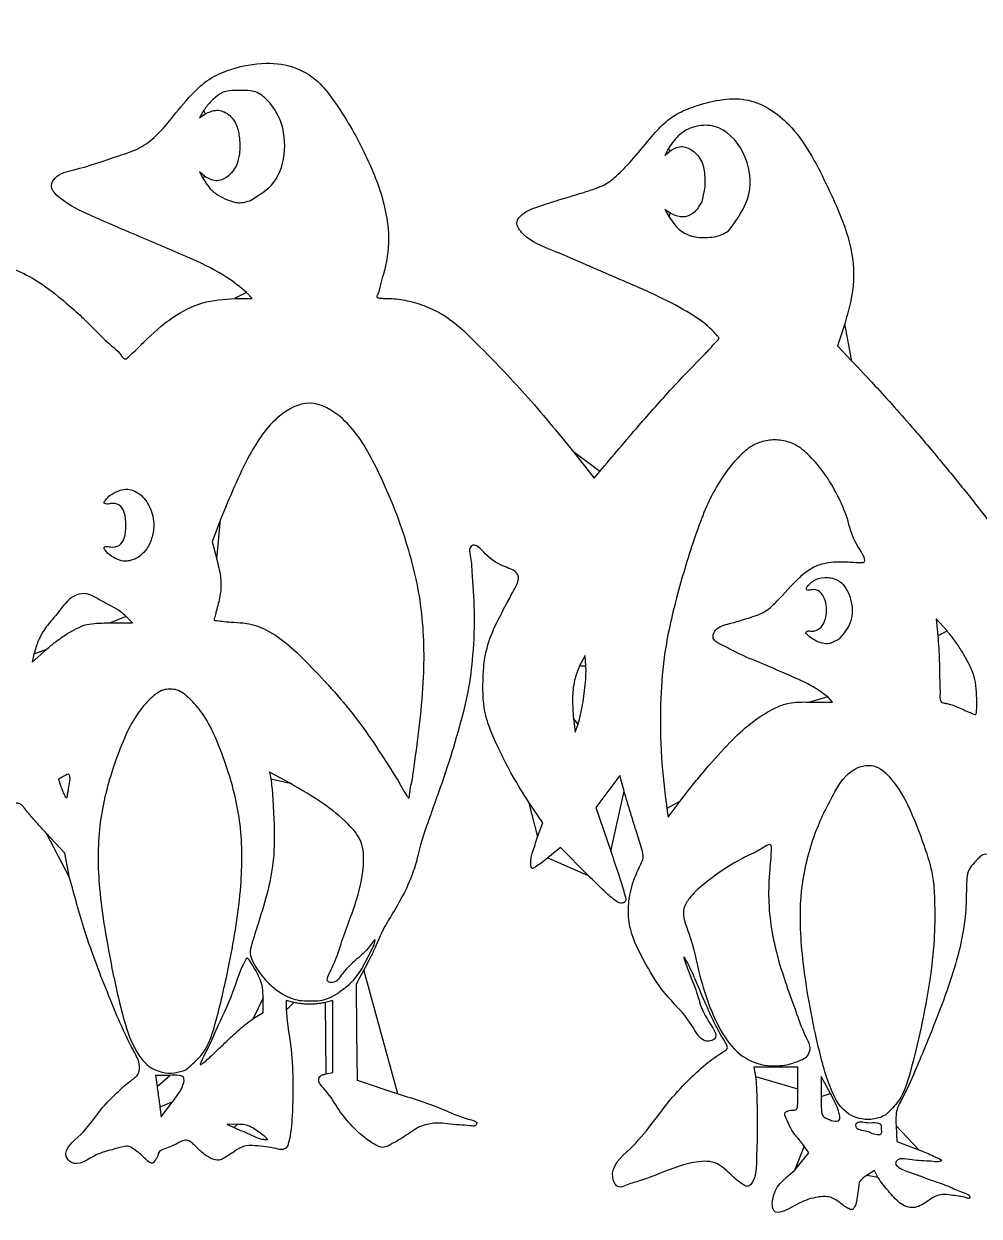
# Model space of a CAD drawing. Extents: x 0 to 2979, y 17 to 451.
# Drawn here: x 2269.7 to 2598.3, y 31.6 to 441.7 of the extents above; entities that cross this region are included whole.
import ezdxf

# ---------------------------------------------------------------- set-up
doc = ezdxf.new("R2010")
doc.units = 0
doc.layers.add('Layer_1', color=7, linetype='CONTINUOUS')

msp = doc.modelspace()

# ---------------------------------------------------------------- linework, layer by layer
at = {"layer": 'Layer_1', "color": 7}
for points in [[(2331.67712, 411.961472), (2330.15432, 409.337168), (2332.05512, 410.668584)], [(2491.46184, 398.904704), (2490.18112, 396.4), (2491.90088, 397.933336)], [(2331.90344, 389.266664), (2330.18368, 390.8), (2331.41712, 388.4)], [(2347.4244, 380.848104), (2347.42184, 380.848104)], [(2492.05256, 376.531416), (2490.15176, 377.862832), (2491.67456, 375.277744)], [(2512.25712, 370.638744), (2512.25968, 370.638744)], [(2342.22368, 347.2), (2348.27888, 347.2), (2346.33944, 349.266496)], [(2552.0864, 338.487344), (2549.55504, 330.974696), (2554.57752, 325.662408)], [(2458.76608, 294.503144), (2465.916, 285.406296), (2467.83632, 287.703144)], [(2337.36552, 271.132512), (2334.51336, 263.465024), (2336.05664, 257.586616)], [(2308.83184, 258.016488), (2308.83184, 258.016488)], [(2299.35632, 235.591176), (2307.11256, 235.599976), (2304.95632, 237.865968)], [(2587.31024, 232.838184), (2583.51256, 237.078248), (2584.1068, 231.13912)], [(2286.98448, 233.253752), (2286.98448, 233.253776)], [(2550.18336, 230.090832), (2550.18336, 230.090832)], [(2273.17208, 224.844408), (2272.60456, 222.088848), (2277.4868, 226.507008)], [(2463.0772, 220.8), (2462.8, 224.4), (2460.89368, 220.823528)], [(2462.36528, 210.4), (2462.36528, 210.4)], [(2540.13472, 208.4), (2547.90312, 208.4), (2546.26, 210.149016)], [(2597.45192, 210.6), (2597.45192, 210.6)], [(2458.79736, 202.684544), (2459.40024, 198), (2460.38824, 200.8)], [(2403.9564, 186.063648), (2403.9564, 186.063648)], [(2505.58456, 186.836144), (2505.58456, 186.836144)], [(2361.28048, 180.443568), (2354.16104, 184.274672), (2354.69464, 181.93748)], [(2476.20648, 177.793552), (2474.74896, 183.187104), (2470.5996, 177.642448), (2466.45032, 172.097792), (2471.62288, 157.048896)], [(2285.12528, 179.846168), (2285.12528, 179.846168)], [(2446.40264, 162), (2448.23216, 166.8), (2443.34832, 174.075448)], [(2490.88024, 171.774904), (2491.34912, 168.749808), (2495.49664, 174.333)], [(2285.45056, 147.975392), (2283.7568, 156.390728), (2277.42008, 163.300624)], [(2463.81256, 148.792872), (2454.35992, 158.385744), (2449.9488, 154.792872)], [(2386.69936, 116.293584), (2383.96696, 111.387176), (2384.18352, 94.840408), (2384.4, 78.293648), (2398.4, 73.614672)], [(2377.5924, 108.200288), (2377.5924, 108.200288)], [(2348.6, 99.523792), (2352, 101.620072), (2351.9904, 106.610032)], [(2362.6, 105.080816), (2360, 105.727128), (2360, 102.46392)], [(2373.6, 80.52), (2376, 81), (2376, 93.363568), (2376, 105.727128), (2373.4, 105.080816)], [(2348.6004, 99.523792), (2348.6, 99.523792)], [(2536.00008, 75.4), (2536.00008, 82.8), (2528.42312, 82.8), (2520.84616, 82.8), (2521.42304, 79.6)], [(2535.6, 84.690784), (2535.6, 84.690784)], [(2319.9092, 80), (2315.01832, 80), (2315.53912, 76.2)], [(2324.8, 77.970992), (2324.8, 77.970992)], [(2325.43976, 81.923992), (2325.43976, 81.923992)], [(2547.21128, 73.750192), (2544.02248, 79.6), (2544.01128, 72.754432)], [(2316.512, 69.059128), (2316.96392, 65.718256), (2320.882, 70.83012)], [(2550.4, 65.950192), (2550.4, 65.950192)], [(2566.13688, 66.352856), (2566.13688, 66.352856)], [(2343.2424, 63.14884), (2339.6, 63.09764), (2342, 62.017288)], [(2569.76352, 62.64344), (2570, 57.296176), (2577.55872, 54.371872)], [(2353.6, 57.93076), (2353.6, 57.930792)], [(2564.62096, 61.466664), (2564.62096, 61.466664)], [(2534.84736, 47.250304), (2539.7984, 53.300616), (2538.11696, 55.650304)], [(2563.49496, 45.003104), (2562.30784, 47.298768), (2559.75392, 45.687024)]]:
    msp.add_lwpolyline(points, close=True, dxfattribs=at)
for points, knots in [([(2184.52112, 363.590216), (2182.188818, 365.414568), (2176.444847, 369.907566), (2164.32276, 375.673236), (2148.888764, 382.112901), (2133.8072, 388.511603), (2123.660996, 393.052662), (2118.398414, 398.05177), (2120.51051, 402.790943), (2127.289131, 404.847127), (2136.288373, 407.836909), (2146.917306, 410.543102), (2156.184646, 416.654861), (2162.254439, 424.602438), (2167.952069, 431.681987), (2173.639494, 436.520245), (2181.386099, 439.759712), (2190.88457, 442.044773), (2201.879975, 441.053646), (2211.624294, 435.454492), (2219.088933, 424.855561), (2226.339859, 411.902281), (2232.810852, 398.372108), (2234.769204, 384.634926), (2236.904182, 372.914592), (2227.286381, 362.598463), (2231.860349, 359.60978), (2234.524681, 360.127505), (2239.850014, 360.311463), (2247.708069, 360.765591), (2256.855057, 359.756187), (2265.726898, 357.810946), (2274.454552, 353.49502), (2283.765132, 346.35262), (2291.884085, 338.879945), (2298.488321, 331.825182), (2302.191317, 329.244755), (2304.473762, 325.804354), (2306.236383, 327.708573), (2308.194714, 329.355722), (2313.038607, 334.381178), (2320.136007, 340.739013), (2331.010794, 346.390326), (2338.509529, 346.931804), (2342.22368, 347.2)], [0, 0, 0, 0, 8.863919, 21.829976, 39.986959, 59.346408, 70.145536, 74.881927, 78.035715, 83.591171, 95.063273, 107.138543, 116.051892, 127.778182, 136.887433, 143.344476, 149.898385, 161.875519, 172.375395, 182.192274, 194.524351, 210.627635, 226.963528, 239.088503, 251.643147, 264.116796, 264.861809, 267.315962, 271.692006, 281.208297, 290.666851, 299.282864, 308.296653, 319.629737, 334.252746, 341.90832, 347.461856, 349.715509, 350.991129, 353.970918, 358.017644, 371.484646, 382.76971, 393.844749, 393.844749, 393.844749, 393.844749]), ([(2346.33944, 349.266496), (2344.132446, 351.069221), (2338.512052, 355.660092), (2326.245563, 361.452575), (2310.423536, 368.121164), (2294.561236, 374.832166), (2284.1427, 379.747294), (2278.248119, 385.203931), (2281.128218, 390.228518), (2290.174261, 392.00787), (2299.591322, 395.445259), (2309.504287, 398.573886), (2315.896515, 403.427402), (2321.540198, 410.448499), (2327.313303, 417.652382), (2333.928559, 423.364099), (2342.425319, 426.77949), (2352.326251, 428.711985), (2363.377818, 427.275104), (2371.502427, 421.918348), (2377.006265, 414.39994), (2382.121527, 406.500118), (2387.984477, 395.394085), (2393.297625, 382.737565), (2395.887531, 368.160526), (2394.365375, 358.206313), (2392.162429, 351.756786), (2391.96613, 349.481769), (2390.825431, 347.529576), (2392.182126, 347.313759), (2393.505988, 347.223649), (2396.870291, 347.223857), (2401.852623, 346.593055), (2408.103235, 344.641533), (2416.835979, 340.388208), (2427.803209, 329.446541), (2442.860683, 313.962329), (2453.317743, 301.168818), (2458.76608, 294.503144)], [0, 0, 0, 0, 8.527197, 21.715601, 40.33529, 60.499015, 72.087329, 77.376854, 80.25228, 87.277873, 103.510976, 111.135851, 118.104999, 127.203878, 138.091136, 145.824218, 153.062896, 165.292873, 175.782068, 185.631389, 193.487349, 203.592215, 213.874716, 231.116204, 244.667541, 257.497148, 261.388493, 264.255721, 265.478757, 266.097985, 267.653972, 269.828415, 275.948158, 282.787406, 289.343667, 304.901162, 328.609245, 354.398171, 354.398171, 354.398171, 354.398171]), ([(2347.42184, 380.848104), (2350.51973, 382.676925), (2357.042798, 386.527781), (2360.25975, 398.357516), (2358.861893, 407.435683), (2355.769799, 412.59792), (2354.105629, 414.814949), (2352.208007, 416.702792), (2350.100772, 418.133062), (2347.23699, 418.824221), (2344.007249, 418.788002), (2340.792821, 418.816191), (2337.970618, 418.170411), (2335.999774, 416.807197), (2334.290938, 415.260448), (2332.84101, 413.686403), (2332.045621, 412.507604), (2331.67712, 411.961472)], [0, 0, 0, 0, 10.434779, 21.971976, 34.097083, 36.993133, 39.956035, 42.390671, 45.007669, 47.474936, 51.08733, 54.674848, 57.113188, 59.62126, 61.751989, 64.03941, 66.013968, 66.013968, 66.013968, 66.013968]), ([(2467.83632, 287.703144), (2472.287285, 292.990379), (2480.419532, 302.650557), (2492.040502, 315.69761), (2500.130764, 324.328105), (2505.593603, 329.626543), (2507.259157, 331.875634), (2509.170538, 333.450512), (2507.924024, 334.755503), (2506.697311, 336.107785), (2503.390376, 339.242231), (2496.743681, 343.501239), (2485.843873, 349.089994), (2470.18888, 355.630556), (2454.836597, 362.606011), (2443.071345, 366.946726), (2438.353943, 373.097742), (2441.777093, 377.165214), (2447.961096, 379.2835), (2455.020572, 381.535034), (2461.740681, 383.483221), (2465.991301, 384.95052), (2470.085096, 386.425335), (2474.170638, 389.803316), (2479.39078, 395.162416), (2484.556397, 401.553954), (2489.615503, 407.495922), (2495.203169, 411.414842), (2504.765707, 414.923262), (2518.97784, 417.796839), (2536.075498, 406.059918), (2542.050592, 394.002532), (2545.61984, 386.8)], [0, 0, 0, 0, 20.751032, 37.913696, 52.206024, 56.723012, 60.071098, 61.537338, 62.53283, 64.643144, 67.430303, 75.916873, 88.373301, 104.055397, 126.972195, 138.256488, 142.91927, 146.103111, 152.133462, 162.68265, 168.266048, 173.118526, 176.198169, 181.233571, 188.775349, 198.693389, 205.869828, 212.113722, 218.860271, 236.541433, 252.66971, 276.597186, 276.597186, 276.597186, 276.597186]), ([(2332.05512, 410.668584), (2333.400362, 411.306772), (2336.04371, 412.560787), (2340.513094, 410.733944), (2343.207995, 406.891609), (2343.958872, 402.027873), (2344.134373, 397.324208), (2343.267475, 394.29617), (2342.88448, 392.958384)], [0, 0, 0, 0, 4.288393, 8.426529, 13.191321, 17.770502, 23.015613, 27.166967, 27.166967, 27.166967, 27.166967]), ([(2512.25968, 370.638744), (2515.139916, 374.591699), (2520.983816, 382.612107), (2518.703046, 397.67759), (2509.894275, 406.937016), (2501.012911, 406.868885), (2495.136912, 404.156031), (2492.69562, 400.667657), (2491.46184, 398.904704)], [0, 0, 0, 0, 14.174962, 28.760506, 42.038497, 48.076433, 54.298927, 60.65678, 60.65678, 60.65678, 60.65678]), ([(2491.90088, 397.933336), (2493.138251, 398.664125), (2495.631156, 400.136428), (2500.167068, 398.255897), (2503.121278, 394.680931), (2504.009868, 389.839313), (2504.08661, 385.148132), (2503.264928, 381.963364), (2502.88192, 380.478856)], [0, 0, 0, 0, 4.090988, 8.242024, 13.332935, 17.484682, 22.729794, 27.309331, 27.309331, 27.309331, 27.309331]), ([(2342.88448, 392.958384), (2341.953878, 391.518312), (2340.264479, 388.904031), (2335.612415, 387.072571), (2333.133745, 388.538861), (2331.90344, 389.266664)], [0, 0, 0, 0, 5.090911, 9.241947, 13.332935, 13.332935, 13.332935, 13.332935]), ([(2331.41712, 388.4), (2332.072032, 387.333643), (2333.380932, 385.202433), (2336.279036, 382.707243), (2339.464472, 381.232769), (2342.230226, 380.184342), (2344.915682, 380.057925), (2346.496452, 380.555826), (2347.4244, 380.848104)], [0, 0, 0, 0, 3.738768, 7.472266, 11.251554, 14.241108, 16.27837, 19.174213, 19.174213, 19.174213, 19.174213]), ([(2545.61984, 386.8), (2548.437574, 380.858511), (2553.4271, 370.337569), (2556.231232, 353.367278), (2553.472361, 343.462941), (2552.0864, 338.487344)], [0, 0, 0, 0, 19.705321, 34.893363, 50.2258, 50.2258, 50.2258, 50.2258]), ([(2502.88192, 380.478856), (2502.083818, 379.070603), (2500.592578, 376.439308), (2496.021033, 374.645772), (2493.391017, 375.89544), (2492.05256, 376.531416)], [0, 0, 0, 0, 4.764793, 8.902928, 13.191321, 13.191321, 13.191321, 13.191321]), ([(2491.67456, 375.277744), (2492.713968, 373.72607), (2494.670543, 370.805209), (2499.564442, 368.229806), (2504.090287, 368.065518), (2507.696638, 368.45159), (2510.235176, 369.231145), (2511.58124, 370.168223), (2512.25712, 370.638744)], [0, 0, 0, 0, 5.530867, 10.41127, 15.900467, 18.861422, 21.298347, 23.75598, 23.75598, 23.75598, 23.75598]), ([(2554.57752, 325.662408), (2557.223094, 322.857067), (2562.114912, 317.669831), (2569.27504, 309.778687), (2577.155402, 300.807574), (2586.196014, 290.017187), (2595.290836, 278.920658), (2600.870463, 271.599914), (2603.17008, 268.582704)], [0, 0, 0, 0, 11.567848, 21.389608, 31.964583, 47.387626, 63.619638, 74.999911, 74.999911, 74.999911, 74.999911]), ([(2403.9564, 186.063648), (2405.341577, 196.348408), (2407.841006, 214.906348), (2407.15883, 241.58316), (2400.97601, 266.263403), (2392.026777, 287.966843), (2382.170161, 305.021075), (2368.40969, 313.404541), (2355.144147, 306.231194), (2345.648884, 291.411853), (2340.444007, 278.669269), (2337.36552, 271.132512)], [0, 0, 0, 0, 31.111114, 56.137259, 79.474105, 107.052303, 126.216922, 138.677614, 149.986079, 166.823012, 191.198745, 191.198745, 191.198745, 191.198745]), ([(2546.26, 210.149016), (2544.929927, 211.146202), (2541.315963, 213.855673), (2533.519063, 217.384765), (2524.494404, 221.321095), (2515.726713, 224.799539), (2510.617723, 227.711829), (2506.265863, 229.751399), (2507.494043, 233.973143), (2513.084111, 235.564135), (2518.607645, 237.142435), (2524.723448, 239.169128), (2530.032511, 244.187016), (2534.875758, 249.946501), (2540.710393, 254.909656), (2546.780156, 256.726628), (2551.906915, 256.721571), (2555.663572, 256.425131), (2557.293902, 256.33059), (2560.296861, 256.457495), (2554.317405, 264.713985), (2553.613212, 270.801243), (2549.633157, 279.796266), (2545.445773, 286.912401), (2540.535877, 292.801972), (2535.592717, 297.016539), (2530.415077, 298.624365), (2525.584845, 298.624037), (2520.408995, 297.018057), (2515.463095, 292.797487), (2510.568828, 286.941346), (2504.719663, 277.001862), (2499.320753, 262.096993), (2493.787539, 243.387453), (2489.695168, 224.886224), (2488.496698, 206.906202), (2488.739521, 189.557544), (2490.173113, 177.648903), (2490.88024, 171.774904)], [0, 0, 0, 0, 4.977888, 13.525505, 25.477887, 34.808333, 41.13105, 44.411946, 46.906922, 51.973193, 60.449996, 64.828794, 70.964088, 81.90873, 87.619693, 93.591754, 100.42213, 102.9756, 104.793743, 105.489476, 111.289757, 121.764053, 130.385142, 138.868505, 146.879968, 153.255875, 158.019227, 162.805704, 167.569057, 173.941057, 181.953548, 190.444462, 208.373119, 229.309093, 249.028672, 265.034305, 283.257906, 300.996389, 300.996389, 300.996389, 300.996389]), ([(2308.83184, 258.016488), (2309.845299, 258.816188), (2312.044332, 260.551401), (2313.841139, 264.628969), (2314.767885, 269.730542), (2313.503258, 275.346536), (2310.100412, 280.081715), (2305.558848, 282.036489), (2302.002813, 281.052568), (2299.460351, 279.689475), (2298.056362, 278.367409), (2297.081053, 276.861191), (2298.295218, 276.309719), (2299.930463, 276.880258), (2302.789043, 276.49744), (2304.702093, 273.207087), (2304.858561, 269.199938), (2304.701943, 265.193119), (2302.789421, 261.902089), (2299.93008, 261.52127), (2298.297965, 262.087766), (2297.082418, 261.542241), (2298.049908, 260.049426), (2299.376819, 258.709386), (2301.880016, 257.378542), (2304.148657, 256.7016), (2305.997882, 256.974734), (2307.407023, 257.370407), (2308.357363, 257.801337), (2308.83184, 258.016488)], [0, 0, 0, 0, 3.824122, 8.297691, 12.953078, 19.253049, 24.945446, 30.019054, 32.742968, 35.823261, 38.310037, 39.274056, 39.898424, 41.570655, 44.55051, 47.565383, 52.043935, 56.522487, 59.53736, 62.517215, 64.187376, 64.812466, 65.769937, 68.230481, 71.200861, 73.923218, 75.181302, 76.746315, 78.306773, 78.306773, 78.306773, 78.306773]), ([(2427.62832, 214.4), (2427.70893, 217.517473), (2427.867447, 223.647949), (2430.873382, 233.236136), (2435.086295, 240.827514), (2438.186022, 246.775561), (2439.830841, 249.753884), (2439.938604, 253.176269), (2433.964136, 255.299459), (2429.795663, 257.482541), (2424.74506, 263.528265), (2422.735404, 260.923934), (2423.596627, 257.792008), (2423.92879, 250.701467), (2424.89995, 239.172079), (2424.313247, 225.305662), (2422.737065, 211.86729), (2419.341582, 199.099425), (2415.409397, 185.771159), (2411.312031, 174.373743), (2408.137569, 165.478506), (2406.302792, 160.032376), (2405.081086, 154.716083), (2403.347334, 148.747324), (2400.229888, 141.888009), (2397.037843, 136.399788), (2394.519135, 132.421356), (2393.013347, 129.517227), (2391.568826, 126.324957), (2390.098181, 122.957126), (2388.459902, 119.59328), (2387.263466, 117.350861), (2386.69936, 116.293584)], [0, 0, 0, 0, 9.316628, 18.321049, 29.792494, 35.298467, 38.503719, 39.910462, 44.940084, 53.409446, 59.000136, 59.763179, 62.475551, 67.844922, 81.677989, 96.726331, 109.546445, 122.147852, 136.298356, 151.237753, 158.4623, 164.64371, 168.454814, 174.821887, 183.255959, 190.974674, 193.860008, 197.377376, 200.775898, 204.371632, 208.401334, 211.996269, 211.996269, 211.996269, 211.996269]), ([(2336.05664, 257.586616), (2336.558154, 255.612791), (2337.457419, 252.073523), (2337.613394, 246.598154), (2336.70299, 242.56404), (2335.779948, 239.454799), (2335.580252, 237.95159), (2334.939364, 236.520238), (2336.8035, 236.339698), (2338.734769, 236.020234), (2342.31437, 235.830974), (2346.069828, 235.601622), (2349.92105, 234.720717), (2357.824541, 231.152932), (2369.625155, 219.748378), (2385.018724, 202.645275), (2394.02432, 188.341191), (2398.42048, 181.358528)], [0, 0, 0, 0, 6.100311, 10.938479, 16.217862, 18.57913, 20.390601, 21.261344, 22.220713, 24.642192, 28.022266, 32.537111, 36.069521, 39.77068, 58.419665, 84.299961, 108.982791, 108.982791, 108.982791, 108.982791]), ([(2550.18336, 230.090832), (2551.735262, 231.949083), (2555.018503, 235.880442), (2554.697863, 243.71513), (2551.524455, 249.979624), (2546.29486, 251.540073), (2542.032595, 250.850115), (2539.947077, 249.129163), (2538.661225, 247.285988), (2539.661404, 246.663326), (2541.166662, 247.32471), (2543.733835, 246.607719), (2545.513564, 243.678745), (2545.983062, 240.038529), (2545.53536, 236.363629), (2543.684995, 233.478165), (2541.12334, 232.55463), (2539.438397, 233.030001), (2538.456174, 232.226113), (2539.928661, 230.918998), (2541.430451, 229.633211), (2544.135571, 228.571118), (2546.399608, 228.288491), (2547.924041, 228.926018), (2549.058613, 229.433095), (2549.814049, 229.874864), (2550.18336, 230.090832)], [0, 0, 0, 0, 7.036356, 14.886282, 22.129642, 26.263869, 30.486679, 34.209153, 35.179684, 35.717802, 37.145957, 39.82362, 42.875709, 46.843282, 50.713287, 53.77315, 56.637698, 58.200612, 58.741791, 59.780289, 62.588033, 65.646085, 68.082299, 69.198697, 70.538632, 71.820218, 71.820218, 71.820218, 71.820218]), ([(2304.95632, 237.865968), (2304.305157, 238.40514), (2302.705603, 239.729591), (2299.742741, 241.522742), (2295.630537, 243.513124), (2291.414176, 246.397023), (2285.401791, 244.559556), (2281.897197, 239.447149), (2277.531933, 234.684458), (2274.535804, 229.758547), (2273.610158, 226.423009), (2273.17208, 224.844408)], [0, 0, 0, 0, 2.535707, 6.228853, 10.306028, 16.465644, 20.344187, 27.722172, 34.419966, 39.871858, 44.770361, 44.770361, 44.770361, 44.770361]), ([(2286.98448, 233.253776), (2288.129805, 233.82881), (2290.338592, 234.937779), (2294.583971, 235.624196), (2297.561723, 235.603593), (2299.35632, 235.591176)], [0, 0, 0, 0, 3.822884, 7.372529, 12.756587, 12.756587, 12.756587, 12.756587]), ([(2277.4868, 226.507008), (2278.506493, 227.368411), (2280.592039, 229.130212), (2283.758706, 231.404678), (2285.977036, 232.676266), (2286.98448, 233.253752)], [0, 0, 0, 0, 4.004147, 8.189555, 11.671768, 11.671768, 11.671768, 11.671768]), ([(2584.1068, 231.13912), (2584.215966, 229.747865), (2584.461638, 226.616938), (2584.674318, 221.802414), (2584.718902, 216.218934), (2584.946072, 212.223302), (2584.782839, 208.254912), (2586.701205, 207.978627), (2588.281301, 207.722507), (2590.240779, 207.00608), (2592.35091, 206.107819), (2594.395351, 205.058991), (2595.828082, 204.614271), (2597.244688, 203.744897), (2597.509046, 205.602766), (2597.557256, 207.510072), (2597.490803, 209.459417), (2597.45192, 210.6)], [0, 0, 0, 0, 4.181296, 9.409727, 14.556559, 20.506513, 22.84267, 24.145666, 25.625173, 27.821999, 30.283464, 32.610266, 34.443961, 35.392191, 36.316607, 38.668449, 41.985208, 41.985208, 41.985208, 41.985208]), ([(2597.45192, 210.6), (2597.37175, 212.151575), (2597.227978, 214.934083), (2596.085276, 219.110532), (2594.230193, 222.762893), (2592.055736, 226.463247), (2589.802678, 229.800451), (2588.09901, 231.876848), (2587.31024, 232.838184)], [0, 0, 0, 0, 4.649167, 8.33756, 12.888054, 16.892612, 21.218118, 24.947306, 24.947306, 24.947306, 24.947306]), ([(2460.89368, 220.823528), (2460.246823, 219.187334), (2458.825126, 215.591222), (2458.260571, 209.37571), (2458.612886, 204.984044), (2458.79736, 202.684544)], [0, 0, 0, 0, 5.257878, 11.556038, 18.478348, 18.478348, 18.478348, 18.478348]), ([(2462.36528, 210.4), (2462.528931, 211.704787), (2462.847919, 214.248084), (2463.122404, 217.720663), (2463.090637, 219.88468), (2463.0772, 220.8)], [0, 0, 0, 0, 3.945453, 7.690494, 10.435682, 10.435682, 10.435682, 10.435682]), ([(2443.34832, 174.075448), (2441.497946, 176.99865), (2437.765012, 182.895901), (2433.178082, 191.877188), (2429.965515, 199.158044), (2428.231135, 204.733502), (2427.673175, 209.297819), (2427.644637, 212.544027), (2427.62832, 214.4)], [0, 0, 0, 0, 10.373764, 20.927975, 30.22243, 34.220186, 38.390262, 43.957344, 43.957344, 43.957344, 43.957344]), ([(2325.43976, 81.923992), (2327.52393, 83.669526), (2332.82293, 88.107542), (2336.690754, 101.587151), (2341.049672, 120.619591), (2344.767219, 143.156055), (2345.017802, 165.892984), (2340.774437, 182.941686), (2336.121536, 195.338269), (2332.187791, 203.458726), (2328.086675, 208.400051), (2324.914937, 211.272955), (2322.419691, 212.724469), (2320, 212.837703), (2317.58031, 212.724469), (2315.085062, 211.272955), (2311.913337, 208.400052), (2307.812119, 203.458715), (2303.878953, 195.338327), (2299.176093, 182.818263), (2294.909403, 165.465664), (2295.248596, 142.111514), (2298.294512, 125.911055), (2300.00752, 116.8)], [0, 0, 0, 0, 8.016923, 20.383014, 40.397404, 67.393177, 88.502113, 108.143346, 119.638999, 128.258853, 135.053922, 138.726795, 141.115145, 143.495548, 145.87595, 148.2643, 151.937173, 158.732242, 167.352096, 178.847749, 198.883565, 220.508867, 248.30095, 248.30095, 248.30095, 248.30095]), ([(2460.38824, 200.8), (2460.608222, 201.578535), (2461.147461, 203.486953), (2461.771451, 206.699914), (2462.161352, 209.129347), (2462.36528, 210.4)], [0, 0, 0, 0, 2.426295, 5.947563, 9.80879, 9.80879, 9.80879, 9.80879]), ([(2505.58456, 186.836144), (2508.178665, 189.749868), (2512.885306, 195.036412), (2520.027504, 201.542146), (2526.077095, 205.386031), (2530.797174, 207.646676), (2535.24932, 208.462736), (2538.306295, 208.42348), (2540.13472, 208.4)], [0, 0, 0, 0, 11.703483, 21.234334, 28.854389, 33.150273, 36.830823, 42.308504, 42.308504, 42.308504, 42.308504]), ([(2398.42048, 181.358528), (2399.015324, 180.283247), (2400.029692, 178.449605), (2401.037031, 176.749228), (2402.346817, 174.849851), (2402.477135, 178.38921), (2403.27879, 180.975483), (2403.708238, 184.200205), (2403.9564, 186.063648)], [0, 0, 0, 0, 3.554724, 6.061756, 6.99449, 8.60714, 12.488612, 17.801924, 17.801924, 17.801924, 17.801924]), ([(2495.49664, 174.333), (2496.459262, 175.590488), (2498.591354, 178.37567), (2501.961242, 182.539401), (2504.393023, 185.42315), (2505.58456, 186.836144)], [0, 0, 0, 0, 4.750782, 10.522405, 16.067359, 16.067359, 16.067359, 16.067359]), ([(2566.13688, 66.352856), (2567.773091, 67.929586), (2571.935541, 71.94072), (2575.213855, 82.804907), (2578.549269, 96.58224), (2581.321834, 111.836021), (2583.046207, 125.975523), (2583.121877, 137.1741), (2582.818384, 145.657995), (2581.603828, 152.446713), (2578.581566, 161.331637), (2574.707157, 171.827024), (2569.196601, 181.294819), (2562.592615, 187.514258), (2553.622449, 185.522482), (2547.501199, 175.88567), (2541.03432, 162.387757), (2536.261527, 143.401432), (2537.120895, 119.361724), (2541.32835, 96.508014), (2545.753811, 78.253423), (2551.057219, 67.03071), (2558.141902, 64.538515), (2562.210614, 64.955379), (2564.303536, 65.435847), (2565.550135, 66.059375), (2566.13688, 66.352856)], [0, 0, 0, 0, 6.731784, 17.125374, 33.0147, 49.677702, 63.487316, 75.705613, 83.234354, 88.922962, 96.312038, 111.384149, 122.189667, 129.630699, 136.310141, 146.531137, 162.311406, 181.747004, 204.310375, 234.003593, 251.034302, 261.387684, 269.233363, 271.452162, 273.659138, 275.621595, 275.621595, 275.621595, 275.621595]), ([(2285.12528, 179.846168), (2285.362627, 180.743578), (2285.673596, 181.919354), (2285.164743, 184.099072), (2283.864109, 183.082443), (2282.934175, 182.697793), (2282.304396, 182.266235), (2281.623919, 182.023915), (2281.95039, 181.12308), (2282.240724, 180.040865), (2282.847849, 178.479416), (2283.522589, 176.931902), (2283.893109, 176.030627), (2284.499955, 175.102618), (2284.580688, 176.633222), (2284.880752, 177.73649), (2285.036171, 179.077381), (2285.12528, 179.846168)], [0, 0, 0, 0, 2.96292, 3.881981, 5.248402, 6.330239, 7.179408, 7.612734, 8.169906, 9.496479, 11.317685, 13.106413, 14.347555, 14.786946, 15.506834, 17.137519, 19.328813, 19.328813, 19.328813, 19.328813]), ([(2354.69464, 181.93748), (2354.814098, 181.015979), (2355.148735, 178.434578), (2355.419833, 173.779314), (2355.844915, 166.064154), (2356.014698, 156.319526), (2354.121457, 144.228832), (2350.88433, 134.058141), (2348.486838, 126.482733), (2347.238744, 122.189766), (2348.577053, 118.600063), (2350.935552, 114.943798), (2354.391956, 110.926717), (2358.0917, 108.216922), (2361.422411, 106.456426), (2364.653159, 105.627741), (2368.050044, 105.603751), (2371.443043, 105.602048), (2374.732471, 106.483502), (2376.575496, 107.589851), (2377.5924, 108.200288)], [0, 0, 0, 0, 2.787091, 7.807475, 13.978853, 25.982438, 36.94733, 50.563953, 57.760386, 61.168114, 63.430038, 68.92977, 74.249978, 79.205021, 82.601785, 85.495534, 89.105927, 92.760821, 95.639637, 99.183278, 99.183278, 99.183278, 99.183278]), ([(2377.5924, 108.200288), (2379.15397, 109.31904), (2382.407054, 111.64964), (2386.293966, 116.66587), (2388.666561, 122.035003), (2390.251755, 124.75734), (2390.722181, 127.210033), (2387.695134, 122.987551), (2385.059254, 120.589315), (2379.736184, 116.204433), (2377.155569, 111.554723), (2373.131449, 112.262117), (2377.018911, 118.859138), (2378.992866, 126.834353), (2384.310854, 139.327971), (2386.818362, 150.938263), (2386.537586, 160.53194), (2380.544552, 167.514672), (2372.270476, 174.101989), (2365.188631, 178.18844), (2361.28048, 180.443568)], [0, 0, 0, 0, 5.726092, 11.928667, 19.00948, 22.274085, 23.036553, 24.494814, 31.47533, 39.33275, 43.902173, 45.281062, 49.494028, 59.097072, 75.512286, 87.300256, 95.424364, 102.866553, 113.824005, 127.317233, 127.317233, 127.317233, 127.317233]), ([(2521.42304, 79.6), (2521.530052, 78.387521), (2521.826672, 75.026713), (2521.922518, 69.00974), (2522.075594, 60.408009), (2521.726435, 51.632001), (2521.610259, 45.22902), (2519.303275, 41.371627), (2517.229219, 42.273726), (2515.68224, 43.443005), (2512.444089, 46.222269), (2508.009135, 50.915055), (2497.531712, 50.067653), (2489.36456, 46.514707), (2481.500032, 43.602882), (2477.514929, 42.581381), (2473.724777, 40.853979), (2470.420553, 48.113339), (2481.993516, 57.048657), (2489.162241, 68.784052), (2498.431513, 78.549226), (2504.726782, 84.455975), (2508.98806, 87.210389), (2512.036609, 89.230496), (2511.095892, 91.381126), (2509.693256, 93.477045), (2507.891047, 96.783637), (2506.126974, 100.353969), (2503.837503, 105.602312), (2501.037218, 112.055723), (2499.167667, 116.604745), (2495.956876, 122.388666), (2499.361591, 113.050202), (2501.50214, 108.090341), (2503.342929, 100.318112), (2509.52536, 93.010414), (2502.973509, 90.750183), (2498.311538, 100.256587), (2489.905393, 107.449036), (2483.132871, 118.981745), (2478.322291, 128.562581), (2477.328274, 137.331122), (2478.587377, 145.145634), (2480.996704, 150.751559), (2483.047334, 154.990004), (2482.034697, 158.915762), (2480.551076, 163.457812), (2478.844245, 168.851495), (2477.420407, 173.508053), (2476.574714, 176.493586), (2476.20648, 177.793552)], [0, 0, 0, 0, 3.651489, 10.121377, 18.015064, 29.620176, 35.712899, 38.722653, 39.801206, 41.919182, 44.675822, 52.626148, 59.935097, 73.954235, 79.953573, 84.634541, 86.993554, 90.784696, 102.23018, 124.150567, 134.288031, 142.396345, 149.508004, 150.662893, 152.083924, 155.404928, 158.84956, 163.152948, 167.390853, 176.17034, 183.033148, 185.4616, 190.125269, 199.282121, 208.085537, 215.557606, 217.381203, 225.79211, 239.845552, 253.556023, 264.684038, 271.846155, 279.627458, 288.073781, 290.335328, 293.332133, 299.647476, 304.967196, 310.221572, 314.273925, 314.273925, 314.273925, 314.273925]), ([(2277.42008, 163.300624), (2276.300292, 164.536492), (2274.26154, 166.786584), (2271.723379, 169.631762), (2270.146863, 171.59649), (2269.209436, 172.754849), (2268.459221, 173.369096), (2266.254747, 174.108175), (2262.671617, 169.489465), (2258.294421, 165.874019), (2253.273551, 159.835977), (2253.216736, 150.751005), (2256.167115, 139.059244), (2259.03066, 126.497089), (2266.913349, 117.736438), (2262.974981, 109.773968), (2257.815067, 118.91407), (2253.049415, 122.910306), (2248.980206, 127.887089), (2245.363692, 132.768288), (2243.350639, 135.47162), (2241.18354, 138.901465), (2240.10459, 137.087756), (2239.554213, 135.193861), (2238.166082, 132.261187), (2236.561441, 128.668851), (2234.727957, 124.696818), (2233.005358, 120.835196), (2231.499278, 117.271852), (2230.021112, 113.93212), (2228.423067, 110.66828), (2226.648621, 107.258414), (2224.851954, 104.185634), (2223.969793, 100.615215), (2224.093733, 98.332865), (2224.16336, 97.050704)], [0, 0, 0, 0, 5.003742, 9.110104, 11.432171, 12.563747, 13.574092, 14.307087, 19.272231, 27.387551, 33.265201, 41.609959, 53.222215, 69.599276, 81.018275, 83.234087, 92.048782, 98.538326, 105.250487, 110.748979, 115.986017, 117.951537, 119.009812, 121.012106, 124.399167, 128.439675, 132.92782, 137.48805, 141.133603, 144.531197, 148.444484, 152.029781, 156.074895, 159.065447, 162.89909, 162.89909, 162.89909, 162.89909]), ([(2622.99512, 176.31452), (2627.441515, 170.18036), (2635.064884, 159.663309), (2642.404239, 143.916762), (2642.514129, 130.096986), (2636.868885, 119.020256), (2629.993398, 107.273626), (2621.980886, 100.771595), (2616.434604, 89.747697), (2610.593444, 94.467095), (2617.951275, 102.43968), (2619.839639, 111.461357), (2623.235417, 120.779272), (2624.752887, 128.469793), (2624.784283, 135.217444), (2621.591704, 141.370961), (2616.113006, 145.984842), (2609.952224, 150.692837), (2604.704934, 153.302427), (2600.995413, 156.576952), (2599.020486, 155.50296), (2597.908078, 154.489665), (2596.402932, 152.901034), (2594.565832, 150.831216), (2593.917856, 146.731895), (2593.980035, 140.543997), (2593.440297, 132.04622), (2591.334868, 121.797754), (2587.699405, 110.079899), (2582.521352, 96.432026), (2577.03451, 83.191546), (2572.930557, 73.80488), (2570.145021, 68.975296), (2569.617637, 65.940975), (2569.709921, 63.854993), (2569.76352, 62.64344)], [0, 0, 0, 0, 22.732806, 38.975521, 51.315965, 62.44398, 76.154451, 90.207893, 98.829977, 100.674436, 109.665202, 121.501863, 131.2984, 138.623138, 145.133694, 151.053984, 158.69566, 166.550457, 173.786197, 177.701502, 178.603692, 180.221583, 182.242808, 185.191348, 188.28942, 194.317488, 203.904607, 213.69544, 225.648441, 240.668476, 257.481034, 268.617904, 271.449305, 274.073406, 277.709195, 277.709195, 277.709195, 277.709195]), ([(2449.9488, 154.792872), (2449.1612, 154.158852), (2447.763791, 153.033933), (2446.153598, 152.017517), (2444.381816, 150.729604), (2443.824535, 153.963905), (2444.853814, 157.040264), (2445.83339, 160.177116), (2446.40264, 162)], [0, 0, 0, 0, 2.957179, 5.246814, 6.3921, 8.051047, 12.053466, 17.606071, 17.606071, 17.606071, 17.606071]), ([(2471.62288, 157.048896), (2472.491561, 154.458836), (2474.016738, 149.911369), (2475.843562, 144.454295), (2476.568781, 141.524668), (2476.79768, 140.6)], [0, 0, 0, 0, 8.197222, 14.39218, 17.249234, 17.249234, 17.249234, 17.249234]), ([(2535.6, 84.690784), (2536.97724, 85.182342), (2539.176184, 85.96718), (2540.705192, 89.614954), (2537.975109, 94.370851), (2535.51655, 101.56396), (2532.182832, 110.67713), (2529.037489, 120.368932), (2526.824413, 130.297353), (2525.830316, 140.60973), (2526.14937, 148.697208), (2526.766043, 154.507572), (2526.848717, 157.060261), (2526.957318, 160.220013), (2521.479339, 156.630537), (2516.944439, 154.873155), (2509.685028, 150.441027), (2503.659127, 145.895651), (2499.092522, 141.777957), (2495.420403, 135.972736), (2499.838215, 126.562811), (2501.631954, 115.354554), (2504.451095, 107.027643), (2505.6784, 103.402544)], [0, 0, 0, 0, 4.185311, 6.682396, 10.708821, 19.496838, 30.046054, 39.612474, 50.094551, 60.505707, 70.510567, 74.581031, 77.595951, 78.918017, 82.321375, 89.763455, 98.100941, 106.103973, 112.757972, 116.586547, 125.660972, 140.438679, 151.832293, 151.832293, 151.832293, 151.832293]), ([(2360, 102.46392), (2360.050408, 101.57727), (2360.17384, 99.406133), (2360.627736, 95.849768), (2361.76605, 89.288767), (2362.36811, 79.308439), (2362.220577, 67.522756), (2361.486913, 59.402781), (2360.303937, 55.105973), (2358.463549, 54.244441), (2354.818746, 55.284517), (2350.430615, 55.805393), (2345.285665, 55.962109), (2342.487613, 54.070713), (2340.348236, 52.588141), (2338.740268, 51.653256), (2337.113854, 50.67095), (2334.713988, 50.936306), (2331.976289, 52.544561), (2329.77242, 54.596657), (2328.063698, 56.306711), (2327.052031, 57.176323), (2325.275154, 58.096279), (2322.104153, 56.282854), (2319.129629, 55.068253), (2316.010875, 53.952911), (2315.872417, 52.448395), (2315.420642, 51.618702), (2314.833393, 50.729473), (2314.052358, 49.496674), (2312.149143, 50.462275), (2310.857097, 52.012928), (2308.95546, 53.633134), (2307.390038, 54.754419), (2305.758585, 55.799995), (2303.195183, 55.281304), (2299.549261, 54.269536), (2293.780075, 52.891677), (2287.531697, 47.728422), (2282.354856, 54.080309), (2290.489218, 59.879818), (2294.8697, 67.089685), (2301.016203, 73.380137), (2305.60081, 77.6407), (2309.593517, 80.316299), (2309.563862, 84.834022), (2304.727142, 93.101238), (2298.436635, 108.350067), (2290.840844, 127.983556), (2287.106856, 141.832413), (2285.45056, 147.975392)], [0, 0, 0, 0, 2.663674, 6.522526, 10.747449, 22.629423, 36.513115, 45.748765, 47.756612, 49.032934, 51.361319, 58.690003, 62.663136, 66.226322, 68.494304, 70.506124, 71.833336, 74.07821, 77.252751, 81.281685, 83.073534, 84.502867, 85.288527, 88.905979, 93.744987, 96.403364, 97.107362, 98.093128, 99.171789, 100.491004, 101.668531, 104.565673, 106.909653, 109.011175, 110.44071, 112.488007, 116.410077, 121.898012, 131.203622, 133.750858, 142.760269, 152.433268, 161.732329, 168.134394, 171.807759, 175.060214, 180.375495, 200.494973, 224.420756, 243.493938, 243.493938, 243.493938, 243.493938]), ([(2476.79768, 140.6), (2476.76479, 140.325139), (2476.700489, 139.787771), (2475.951375, 139.262909), (2474.574092, 139.053301), (2472.232875, 140.805079), (2468.604097, 143.960512), (2465.6311, 146.958839), (2463.81256, 148.792872)], [0, 0, 0, 0, 0.79419, 1.552688, 2.534962, 4.803963, 9.685345, 17.374663, 17.374663, 17.374663, 17.374663]), ([(2351.9904, 106.610032), (2351.978168, 107.788547), (2351.955515, 109.971168), (2351.009231, 113.280395), (2349.239905, 116.431279), (2348.058125, 118.434462), (2346.577049, 120.705214), (2343.964946, 116.230331), (2342.215463, 109.216569), (2337.085686, 98.577519), (2333.863007, 90.932599), (2331.557126, 86.631761), (2330.967602, 85.229504), (2330.056332, 83.230125), (2332.475429, 85.024731), (2334.249926, 86.748295), (2338.02495, 90.339486), (2341.79969, 93.954777), (2345.384696, 97.163916), (2347.683165, 98.85067), (2348.6004, 99.523792)], [0, 0, 0, 0, 3.513197, 6.506472, 10.32364, 13.754333, 15.105174, 15.979107, 26.239604, 40.185455, 49.443829, 52.028453, 54.070555, 55.138658, 56.304853, 59.832875, 64.987629, 70.757514, 75.899964, 79.314905, 79.314905, 79.314905, 79.314905]), ([(2300.00752, 116.8), (2301.277586, 110.803632), (2303.338069, 101.07547), (2307.265812, 89.2087), (2312.246598, 82.847308), (2317.305092, 80.896155), (2321.519292, 80.564255), (2324.163136, 81.48122), (2325.43976, 81.923992)], [0, 0, 0, 0, 18.375286, 29.811002, 37.418178, 41.462987, 45.765722, 49.783349, 49.783349, 49.783349, 49.783349]), ([(2373.4, 105.080816), (2372.836912, 104.963969), (2371.635792, 104.714724), (2369.829616, 104.51399), (2368, 104.396724), (2366.170384, 104.51399), (2364.364208, 104.714724), (2363.163088, 104.963969), (2362.6, 105.080816)], [0, 0, 0, 0, 1.724344, 3.67819, 5.447076, 7.215961, 9.169808, 10.894151, 10.894151, 10.894151, 10.894151]), ([(2505.6784, 103.402544), (2507.412167, 99.416036), (2510.453782, 92.422349), (2518.375357, 84.628705), (2525.832079, 83.03098), (2530.705802, 83.385482), (2533.27438, 83.830061), (2534.862703, 84.417907), (2535.6, 84.690784)], [0, 0, 0, 0, 12.980344, 22.771925, 32.025111, 34.730208, 37.448179, 39.802929, 39.802929, 39.802929, 39.802929]), ([(2324.8, 77.970992), (2324.817511, 78.502499), (2324.852624, 79.568289), (2322.505479, 80.12751), (2320.981076, 80.052643), (2319.9092, 80)], [0, 0, 0, 0, 1.410786, 2.828942, 6.188051, 6.188051, 6.188051, 6.188051]), ([(2320.882, 70.83012), (2321.574539, 71.795084), (2322.81987, 73.530292), (2324.278931, 75.885733), (2324.655167, 77.391389), (2324.8, 77.970992)], [0, 0, 0, 0, 3.572059, 6.423315, 8.207876, 8.207876, 8.207876, 8.207876]), ([(2398.4, 73.614672), (2404.010506, 71.890964), (2412.764159, 69.201591), (2419.219591, 65.712083), (2426.180436, 64.078142), (2424.760464, 62.324326), (2422.456923, 62.891063), (2418.098697, 62.877998), (2412.469526, 63.941684), (2405.977023, 62.821454), (2401.872444, 59.726975), (2398.082474, 57.340574), (2395.463773, 55.961107), (2392.876925, 54.811719), (2389.837022, 56.484826), (2386.368784, 58.872015), (2382.137013, 62.873251), (2377.614176, 68.41887), (2374.799739, 73.864459), (2370.570224, 77.692854), (2371.534395, 79.688286), (2372.454473, 80.198651), (2373.193327, 80.405918), (2373.6, 80.52)], [0, 0, 0, 0, 16.471286, 25.698912, 29.028798, 29.666263, 31.555057, 35.242934, 43.321432, 48.294738, 54.513583, 58.467813, 61.698012, 63.542407, 66.536866, 71.159175, 76.545601, 83.885723, 92.097436, 96.611376, 97.329113, 98.368561, 99.641106, 99.641106, 99.641106, 99.641106]), ([(2315.53912, 76.2), (2315.64729, 75.409377), (2315.872447, 73.763679), (2316.196768, 71.383392), (2316.412379, 69.793654), (2316.512, 69.059128)], [0, 0, 0, 0, 2.393965, 4.983088, 7.206841, 7.206841, 7.206841, 7.206841]), ([(2538.11696, 55.650304), (2537.788909, 56.095492), (2537.149578, 56.96311), (2536.252454, 58.121278), (2534.901095, 59.596366), (2533.318275, 61.933745), (2532.36152, 64.449105), (2531.100994, 66.954015), (2532.202141, 67.703456), (2533.042873, 67.934182), (2534.125309, 68.0117), (2535.866818, 68.076492), (2535.962398, 71.582307), (2535.984299, 73.801144), (2536.00008, 75.4)], [0, 0, 0, 0, 1.659655, 3.234466, 4.38555, 7.682794, 11.363301, 13.477069, 14.117085, 15.033224, 16.087584, 17.48274, 19.4871, 24.656102, 24.656102, 24.656102, 24.656102]), ([(2544.01128, 72.754432), (2543.987948, 71.206302), (2543.954363, 68.977923), (2544.307557, 65.77305), (2546.582229, 64.928034), (2548.179494, 64.079456), (2550.398564, 64.277531), (2550.399497, 65.364474), (2550.4, 65.950192)], [0, 0, 0, 0, 4.801252, 6.910928, 8.679166, 11.42247, 12.71153, 14.217887, 14.217887, 14.217887, 14.217887]), ([(2550.4, 65.950192), (2550.269871, 66.549639), (2549.925256, 68.137128), (2548.757944, 70.721807), (2547.75538, 72.684838), (2547.21128, 73.750192)], [0, 0, 0, 0, 1.836695, 4.86404, 8.456864, 8.456864, 8.456864, 8.456864]), ([(2342, 62.017288), (2344.020867, 61.187878), (2347.358748, 59.817935), (2351.166893, 57.955991), (2353.104182, 57.935902), (2353.6, 57.93076)], [0, 0, 0, 0, 6.596618, 10.895678, 12.374411, 12.374411, 12.374411, 12.374411]), ([(2353.6, 57.930792), (2353.449979, 58.102583), (2352.955055, 58.669329), (2351.780345, 59.551243), (2350.08219, 60.879962), (2348.099196, 62.245549), (2345.686028, 63.117502), (2344.083004, 63.13806), (2343.2424, 63.14884)], [0, 0, 0, 0, 0.683179, 2.25383, 4.380317, 7.167885, 9.441246, 11.947732, 11.947732, 11.947732, 11.947732]), ([(2564.62096, 61.466664), (2564.693147, 62.066615), (2564.827297, 63.181534), (2562.47506, 63.969174), (2560.104056, 63.338035), (2556.07758, 64.628681), (2555.784537, 61.091107), (2560.054404, 61.098364), (2562.131388, 59.434807), (2564.898296, 59.510374), (2564.723478, 60.743518), (2564.62096, 61.466664)], [0, 0, 0, 0, 1.590685, 2.95605, 6.285261, 10.138808, 11.163507, 15.175785, 18.934318, 20.179577, 21.945274, 21.945274, 21.945274, 21.945274]), ([(2577.55872, 54.371872), (2578.927876, 53.848489), (2581.320405, 52.933904), (2583.210132, 51.813382), (2585.834831, 50.84815), (2584.415662, 50.059792), (2582.751917, 50.383393), (2578.864188, 50.587048), (2574.827973, 50.792359), (2570.727818, 51.647633), (2569.182447, 49.591297), (2571.390602, 47.688204), (2575.574067, 46.311984), (2581.668008, 43.950227), (2588.102612, 41.889722), (2592.079153, 39.758498), (2594.911226, 39.096109), (2595.233773, 37.911412), (2594.752935, 37.56971), (2594.029839, 37.916544), (2592.800645, 38.146948), (2590.94799, 38.498273), (2588.491702, 38.809522), (2585.91616, 39.199155), (2583.108691, 38.516555), (2580.287989, 36.508936), (2576.899349, 34.124711), (2571.871259, 34.873237), (2569.039954, 38.047993), (2566.49605, 40.873019), (2564.757569, 43.008894), (2563.863091, 44.421664), (2563.49496, 45.003104)], [0, 0, 0, 0, 4.153845, 7.25863, 8.664155, 9.282013, 11.052398, 13.933929, 20.730816, 23.841695, 25.239356, 26.853985, 31.032982, 39.290541, 46.078521, 51.110913, 53.327703, 53.863625, 54.214518, 54.827725, 56.054484, 58.06533, 60.429632, 63.517888, 65.78757, 68.872448, 73.909976, 77.603535, 82.94154, 86.153544, 89.104514, 91.168449, 91.168449, 91.168449, 91.168449]), ([(2559.75392, 45.687024), (2559.310258, 45.379388), (2558.49375, 44.813218), (2557.547653, 43.948462), (2556.945495, 42.998463), (2556.922985, 41.739079), (2556.63128, 40.129737), (2556.425347, 38.161857), (2556.060135, 36.231887), (2555.573182, 34.815631), (2554.827221, 33.660318), (2553.517796, 34.03846), (2552.235826, 34.740403), (2550.210941, 36.381345), (2547.295197, 38.58619), (2541.816917, 38.074753), (2536.304575, 36.485325), (2527.432231, 30.495198), (2526.739679, 40.88626), (2531.269802, 44.442135), (2534.84736, 47.250304)], [0, 0, 0, 0, 1.618036, 2.977811, 3.834282, 4.893987, 6.664453, 8.762399, 10.840515, 12.464904, 13.446431, 14.416818, 16.022037, 18.002523, 22.183765, 26.548365, 33.291176, 42.3611, 45.789245, 58.664381, 58.664381, 58.664381, 58.664381])]:
    msp.add_open_spline(points, degree=3, knots=knots, dxfattribs=at)

doc.saveas('drawing.dxf')
